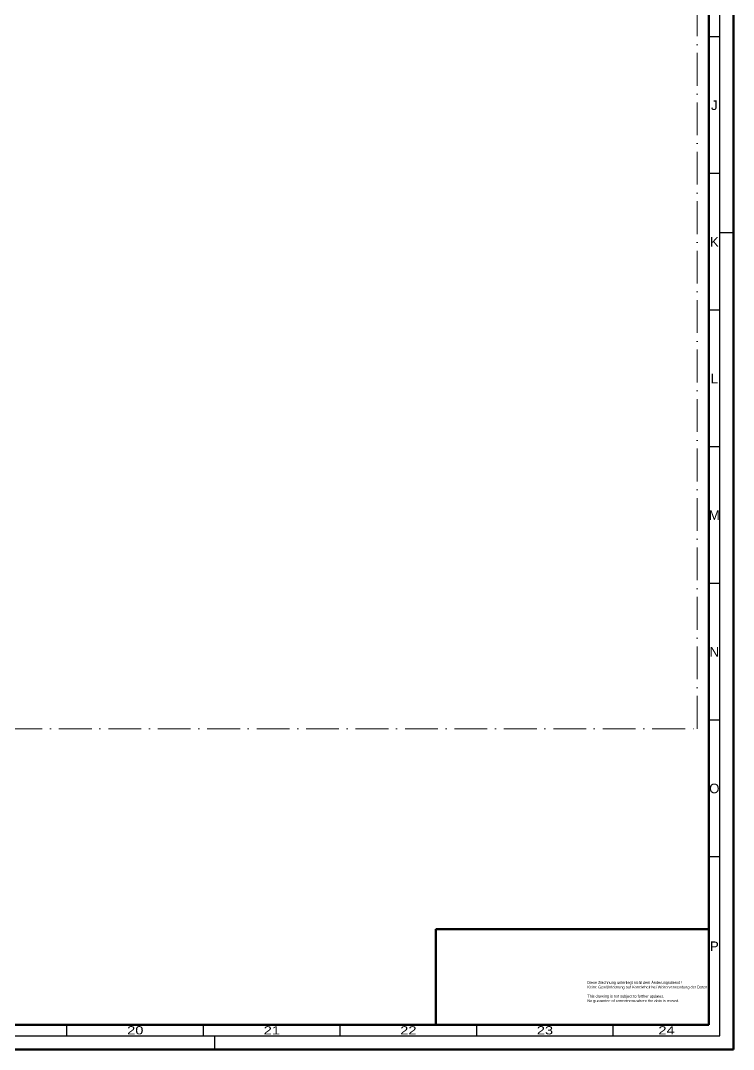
# Model space of a CAD drawing. Header units: millimetres. Extents: x -1189 to 0, y 0 to 841.
# Drawn here: x -261 to 0, y 0 to 376.5 of the extents above; entities that cross this region are included whole.
import ezdxf
from ezdxf.enums import TextEntityAlignment as Align

# ---------------------------------------------------------------- set-up
doc = ezdxf.new("R2010")
doc.units = ezdxf.units.MM
doc.linetypes.add('ACAD_ISO10W100', pattern=[18, 12, -3, 0, -3])
doc.layers.add('S22_Einfügepunkte', color=91, linetype='Continuous', lineweight=50, plot=False)
doc.layers.add('S26_Schriftfeld', color=7, linetype='Continuous', lineweight=25, plot=False)
doc.styles.add('SF_3', font='arial.ttf', dxfattribs={"height": 3})
doc.styles.add('SF_GEN', font='arial.ttf')
doc.styles.get("Standard").update_dxf_attribs({"font": 'arial.ttf'})

# ---------------------------------------------------------------- blocks, each defined once
blk = doc.blocks.new('*U85')
at = {"layer": 'S22_Einfügepunkte', "color": 8, "linetype": 'ACAD_ISO10W100', "lineweight": 0}
for p, q in [((-13.24, 117.38), (-13.24, 827.51)), ((-301.23, 117.38), (-13.24, 117.38))]:
    blk.add_line(p, q, dxfattribs=at)
at = {"layer": 'S26_Schriftfeld', "lineweight": 50}
for p, q in [((0, 841), (0, 0)), ((-9, 831.75), (-9, 9)), ((-9, 9), (-1179.75, 9)), ((-1189, 0), (0, 0))]:
    blk.add_line(p, q, dxfattribs=at)
at = {"layer": 'S26_Schriftfeld', "color": 2, "lineweight": 25}
for p, q in [((-5, 5), (-5, 836)), ((-5, 370.5), (-9, 370.5)), ((-5, 320.5), (-9, 320.5)), ((-5, 299), (0, 299)), ((-5, 270.5), (-9, 270.5)), ((-5, 220.5), (-9, 220.5)), ((-5, 170.5), (-9, 170.5)), ((-5, 120.5), (-9, 120.5)), ((-5, 70.5), (-9, 70.5)), ((-244, 5), (-244, 9)), ((-194, 5), (-194, 9)), ((-144, 5), (-144, 9)), ((-94, 5), (-94, 9)), ((-44, 5), (-44, 9)), ((-1184, 5), (-5, 5)), ((-190, 5), (-190, 0))]:
    blk.add_line(p, q, dxfattribs=at)
at = {"color": 2, "linetype": 'ByBlock'}
for s, p in [('J', (-7, 345.5)), ('K', (-7, 295.5)), ('L', (-7, 245.5)), ('M', (-7, 195.5)), ('N', (-7, 145.5)), ('O', (-7, 95.5)), ('P', (-7, 37.75))]:
    blk.add_text(s, height=3.5, dxfattribs=at).set_placement(p, align=Align.MIDDLE)
at = {"color": 2, "width": 1.2814}
for s, p in [('20', (-219, 7)), ('21', (-169, 7)), ('22', (-119, 7)), ('23', (-69, 7)), ('24', (-24.5, 7))]:
    blk.add_text(s, height=3, dxfattribs=at).set_placement(p, align=Align.MIDDLE)
blk = doc.blocks.new('*U86')
at = {"layer": 'S26_Schriftfeld', "lineweight": 50}
for p, q in [((-109, 44), (-109, 9)), ((-109, 44), (-9, 44)), ((-9, 44), (-9, 9)), ((-109, 9), (-9, 9))]:
    blk.add_line(p, q, dxfattribs=at)
at = {"color": 1, "insert": (-53.5, 24.98), "char_height": 1, "width": 117.2894, "attachment_point": 1, "style": 'SF_3'}
blk.add_mtext('Diese Zeichnung unterliegt nicht dem Änderungsdienst !\\PKeine Gewährleistung auf Korrektheit bei Weiterverwendung der Daten\\P\\PThis drawing is not subject to further updates.\\PNo guarantee of correctness where the data is reused.', dxfattribs=at)
at = {"layer": 'S26_Schriftfeld', "color": 2, "lineweight": 35, "style": 'SF_GEN', "flags": 2}
for tag, p, height in [('OBERGRUPPE', (-108, 38.7), 3), ('UNTERGRUPPE', (-108, 32.42), 3), ('USPEZIFIKATION', (-108, 26.43), 3), ('REVISION', (-108, 19.33), 2.5), ('SERIE', (-108, 11), 3)]:
    blk.add_attdef(tag, p, '', height=height, dxfattribs=at)
at = {"layer": 'S26_Schriftfeld', "color": 2, "lineweight": 50, "style": 'SF_GEN', "flags": 2}
blk.add_attdef('ZEICH_NR', text='', height=4, dxfattribs=at).set_placement((-10, 11), align=Align.RIGHT)

msp = doc.modelspace()

# ---------------------------------------------------------------- block references
at = {"layer": 'S26_Schriftfeld'}
for name in ['*U85', '*U86']:
    msp.add_blockref(name, (0, 0), dxfattribs=at)

doc.saveas('drawing.dxf')
